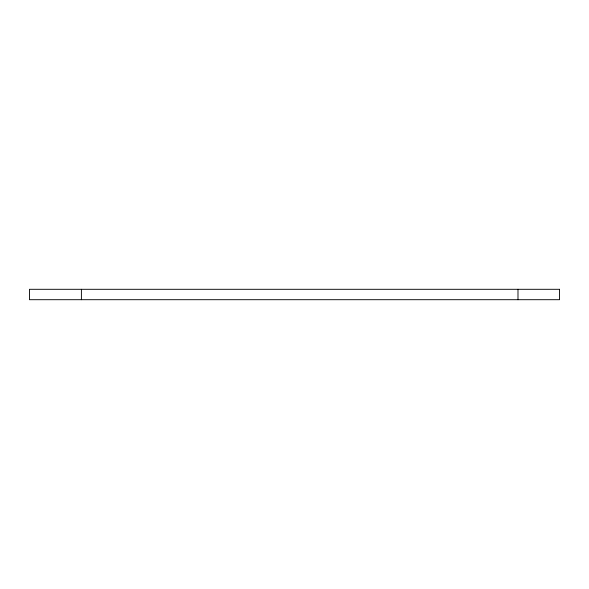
<?xml version="1.0" encoding="UTF-8"?>
<svg xmlns="http://www.w3.org/2000/svg" width="589" height="589" viewBox="0 0 589 589"><rect width="100%" height="100%" fill="white"/><g stroke="black" fill="none" stroke-linecap="round" stroke-linejoin="round"><path stroke-width="0.88" d="M517.989 289.302L517.989 299.698M81.4 289.302L81.4 299.698M559.55 289.302L29.45 289.302L29.45 299.698L559.55 299.698L559.55 289.302"/></g></svg>
